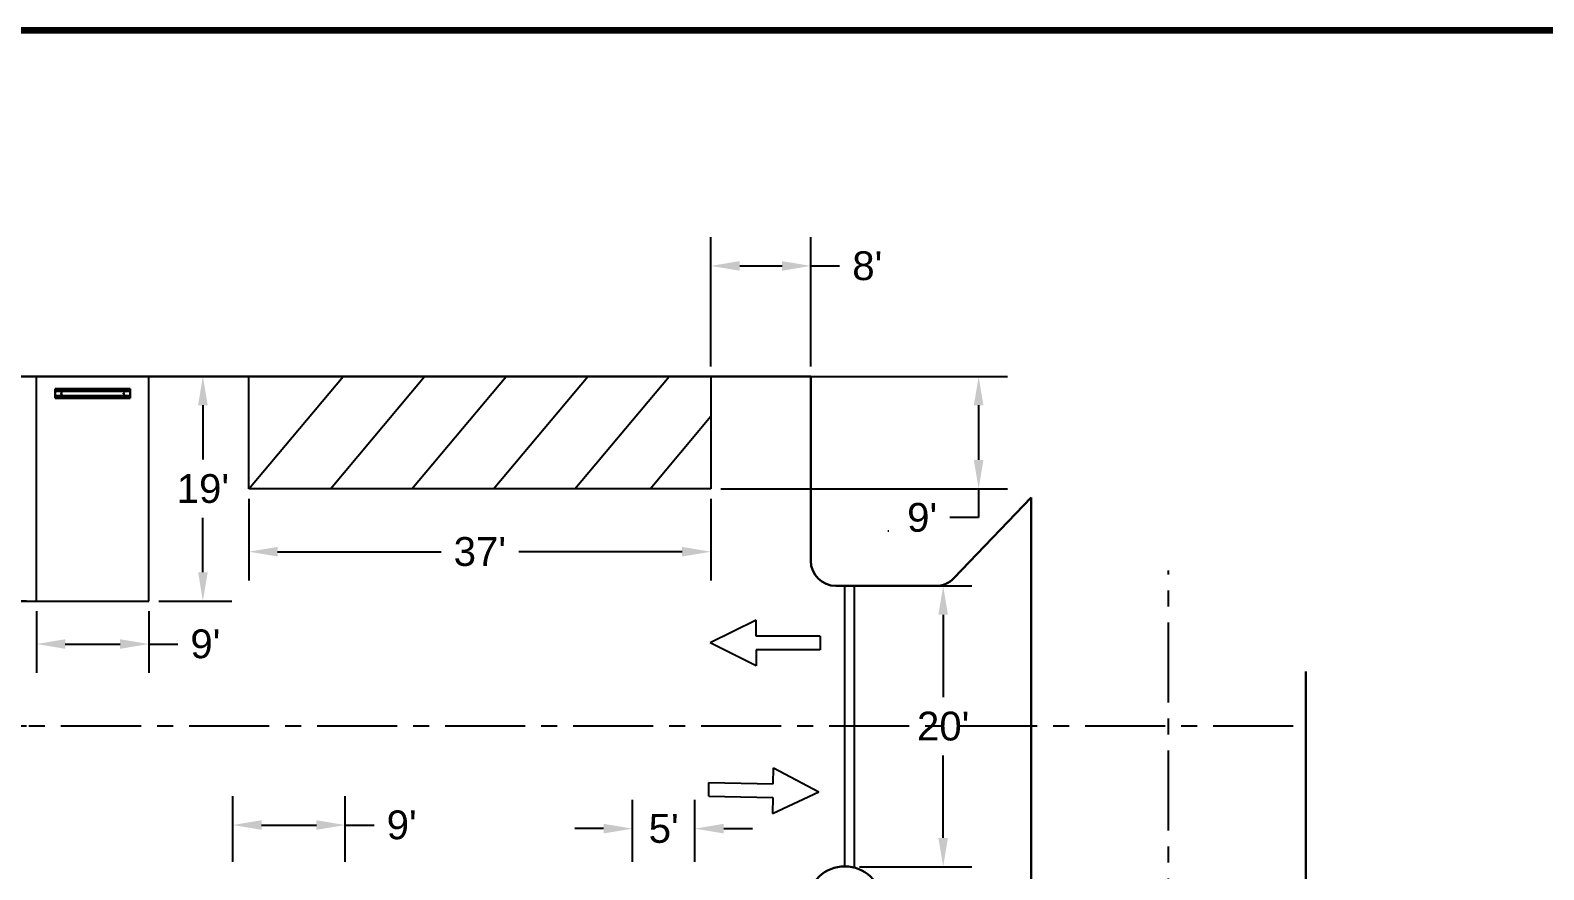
# Paper-space layout 'Layout1' of a CAD drawing. Header units: inches. Extents: x 0 to 35.9, y 0 to 23.6.
# Drawn here: x 13.27 to 22.73, y 18.36 to 23.61 of the extents above; entities that cross this region are included whole.
import ezdxf

# ---------------------------------------------------------------- set-up
doc = ezdxf.new("R2010")
doc.units = ezdxf.units.IN
doc.header["$MEASUREMENT"] = 0
doc.linetypes.add('CENTERX2', pattern=[0.8, 0.5, -0.1, 0.1, -0.1])
doc.layers.get('0').update_dxf_attribs({"lineweight": 30})
for name, color, linetype in [('BLOCK TEXT', 7, 'Continuous'), ('DROPOFF ZONE', 50, 'Continuous'), ('REGULAR PARKING', 90, 'Continuous'), ('SIGNS', 104, 'Continuous'), ('STREET', 12, 'CENTERX2'), ('STREET SIGNS', 7, 'Continuous')]:
    doc.layers.add(name, color=color, linetype=linetype)
doc.styles.get("Standard").update_dxf_attribs({"font": 'arial.ttf'})
doc.dimstyles.get("Standard").update_dxf_attribs({"dimtxt": 0.18, "dimasz": 0.18, "dimexe": 0.18, "dimexo": 0.0625, "dimgap": 0.09, "dimtad": 0, "dimtih": 1, "dimtoh": 1, "dimdec": 4, "dimzin": 0, "dimdsep": 46, "dimtxsty": 'Standard', "dimcen": 0.09, "dimadec": 0, "dimazin": 0, "dimtfac": 1, "dimtdec": 4, "dimtofl": 0, "dimtmove": 0, "dimatfit": 3, "dimfxl": 1, "dimtolj": 1, "dimtzin": 0, "dimarcsym": 0})

# ---------------------------------------------------------------- blocks, each defined once
blk = doc.blocks.new('TITLEBLOCK ARCHD24X36')
at = {"ltscale": 0.125}
blk.add_lwpolyline([(0.0306, 23.9435), (35.909, 23.9435), (35.909, 9.5136), (0.0306, 9.5136)], close=True, dxfattribs=at)
at = {"layer": 'BLOCK TEXT', "linetype": 'ByBlock', "lineweight": 100}
blk.add_lwpolyline([(0.0306, 2.6905), (0.0306, 23.9435), (35.909, 23.9435), (35.909, 2.6905)], close=True, dxfattribs=at)
blk = doc.blocks.new('*D8')
at = {"color": 0, "lineweight": -2, "ltscale": 0.125, "transparency": 16777216}
for p, q in [((13.3132, 19.9777), (13.3132, 19.5919)), ((14.0155, 19.9777), (14.0155, 19.5919)), ((13.4932, 19.7719), (13.8355, 19.7719)), ((14.0155, 19.7719), (14.1955, 19.7719))]:
    blk.add_line(p, q, dxfattribs=at)
at = {"color": 0, "ltscale": 0.125, "transparency": 16777216}
for points in [[(13.4932, 19.8019), (13.4932, 19.7419), (13.3132, 19.7719)], [(13.8355, 19.8019), (13.8355, 19.7419), (14.0155, 19.7719)]]:
    blk.add_solid(points, dxfattribs=at)
at = {"layer": 'Defpoints', "color": 0, "ltscale": 0.125, "transparency": 16777216}
for p in [(13.3132, 20.0402), (14.0155, 20.0402), (14.0155, 19.7719)]:
    blk.add_point(p, dxfattribs=at)
at = {"color": 0, "ltscale": 0.125, "transparency": 16777216, "insert": (14.3683, 19.7719), "char_height": 0.18, "attachment_point": 5}
blk.add_mtext("\\A1;9'", dxfattribs=at)
blk = doc.blocks.new('*D11')
at = {"color": 0, "lineweight": -2, "ltscale": 0.125, "transparency": 16777216}
for p, q in [((14.078, 21.4448), (14.5327, 21.4448)), ((14.3527, 21.2648), (14.3527, 20.9244)), ((14.3527, 20.2202), (14.3527, 20.5606)), ((14.078, 20.0402), (14.5327, 20.0402))]:
    blk.add_line(p, q, dxfattribs=at)
at = {"color": 0, "ltscale": 0.125, "transparency": 16777216}
for points in [[(14.3227, 21.2648), (14.3827, 21.2648), (14.3527, 21.4448)], [(14.3227, 20.2202), (14.3827, 20.2202), (14.3527, 20.0402)]]:
    blk.add_solid(points, dxfattribs=at)
at = {"layer": 'Defpoints', "color": 0, "ltscale": 0.125, "transparency": 16777216}
for p in [(14.0155, 21.4448), (14.0155, 20.0402), (14.3527, 20.0402)]:
    blk.add_point(p, dxfattribs=at)
at = {"color": 0, "ltscale": 0.125, "transparency": 16777216, "insert": (14.3527, 20.7425), "char_height": 0.18, "attachment_point": 5}
blk.add_mtext("\\A1;19'", dxfattribs=at)
blk = doc.blocks.new('*D12')
at = {"color": 0, "lineweight": -2, "ltscale": 0.125, "transparency": 16777216}
for p, q in [((14.6397, 20.68), (14.6397, 20.1689)), ((17.5269, 20.68), (17.5269, 20.1689)), ((14.8197, 20.3489), (15.8407, 20.3489)), ((17.3469, 20.3489), (16.326, 20.3489))]:
    blk.add_line(p, q, dxfattribs=at)
at = {"color": 0, "ltscale": 0.125, "transparency": 16777216}
for points in [[(14.8197, 20.3789), (14.8197, 20.3189), (14.6397, 20.3489)], [(17.3469, 20.3789), (17.3469, 20.3189), (17.5269, 20.3489)]]:
    blk.add_solid(points, dxfattribs=at)
at = {"layer": 'Defpoints', "color": 0, "ltscale": 0.125, "transparency": 16777216}
for p in [(14.6397, 20.7425), (17.5269, 20.7425), (17.5269, 20.3489)]:
    blk.add_point(p, dxfattribs=at)
at = {"color": 0, "ltscale": 0.125, "transparency": 16777216, "insert": (16.0833, 20.3489), "char_height": 0.18, "attachment_point": 5}
blk.add_mtext("\\A1;37'", dxfattribs=at)
blk = doc.blocks.new('*D13')
at = {"color": 0, "lineweight": -2, "ltscale": 0.125, "transparency": 16777216}
for p, q in [((17.5269, 21.5073), (17.5269, 22.3152)), ((18.1512, 21.5073), (18.1512, 22.3152)), ((17.7069, 22.1352), (17.9712, 22.1352)), ((18.1512, 22.1352), (18.3312, 22.1352))]:
    blk.add_line(p, q, dxfattribs=at)
at = {"color": 0, "ltscale": 0.125, "transparency": 16777216}
for points in [[(17.7069, 22.1652), (17.7069, 22.1052), (17.5269, 22.1352)], [(17.9712, 22.1652), (17.9712, 22.1052), (18.1512, 22.1352)]]:
    blk.add_solid(points, dxfattribs=at)
at = {"layer": 'Defpoints', "color": 0, "ltscale": 0.125, "transparency": 16777216}
for p in [(18.1512, 22.1352), (17.5269, 21.4448), (18.1512, 21.4448)]:
    blk.add_point(p, dxfattribs=at)
at = {"color": 0, "ltscale": 0.125, "transparency": 16777216, "insert": (18.5041, 22.1352), "char_height": 0.18, "attachment_point": 5}
blk.add_mtext("\\A1;8'", dxfattribs=at)
blk = doc.blocks.new('*D14')
at = {"color": 0, "lineweight": -2, "ltscale": 0.125, "transparency": 16777216}
for p, q in [((17.5894, 21.4448), (19.3798, 21.4448)), ((19.1998, 21.2648), (19.1998, 20.9225)), ((17.5894, 20.7425), (19.3798, 20.7425)), ((19.1998, 20.7425), (19.1998, 20.5625)), ((19.1998, 20.5625), (19.0198, 20.5625))]:
    blk.add_line(p, q, dxfattribs=at)
at = {"color": 0, "ltscale": 0.125, "transparency": 16777216}
for points in [[(19.1698, 21.2648), (19.2298, 21.2648), (19.1998, 21.4448)], [(19.1698, 20.9225), (19.2298, 20.9225), (19.1998, 20.7425)]]:
    blk.add_solid(points, dxfattribs=at)
at = {"layer": 'Defpoints', "color": 0, "ltscale": 0.125, "transparency": 16777216}
for p in [(17.5269, 21.4448), (17.5269, 20.7425), (19.1998, 20.7425)]:
    blk.add_point(p, dxfattribs=at)
at = {"color": 0, "ltscale": 0.125, "transparency": 16777216, "insert": (18.847, 20.5625), "char_height": 0.18, "attachment_point": 5}
blk.add_mtext("\\A1;9'", dxfattribs=at)
blk = doc.blocks.new('*D15')
at = {"color": 0, "lineweight": -2, "ltscale": 0.125, "transparency": 16777216}
for p, q in [((17.0368, 18.4102), (17.0368, 18.7981)), ((17.4269, 18.4102), (17.4269, 18.7981)), ((16.8568, 18.6181), (16.6768, 18.6181)), ((17.6069, 18.6181), (17.7869, 18.6181))]:
    blk.add_line(p, q, dxfattribs=at)
at = {"color": 0, "ltscale": 0.125, "transparency": 16777216}
for points in [[(16.8568, 18.6481), (16.8568, 18.5881), (17.0368, 18.6181)], [(17.6069, 18.6481), (17.6069, 18.5881), (17.4269, 18.6181)]]:
    blk.add_solid(points, dxfattribs=at)
at = {"layer": 'Defpoints', "color": 0, "ltscale": 0.125, "transparency": 16777216}
for p in [(17.0368, 18.6181), (17.0368, 18.3477), (17.4269, 18.3477)]:
    blk.add_point(p, dxfattribs=at)
at = {"color": 0, "ltscale": 0.125, "transparency": 16777216, "insert": (17.2319, 18.6181), "char_height": 0.18, "attachment_point": 5}
blk.add_mtext("\\A1;5'", dxfattribs=at)
blk = doc.blocks.new('*D17')
at = {"color": 0, "lineweight": -2, "ltscale": 0.125, "transparency": 16777216}
for p, q in [((14.5397, 18.4102), (14.5397, 18.8205)), ((15.242, 18.4102), (15.242, 18.8205)), ((14.7197, 18.6405), (15.062, 18.6405)), ((15.242, 18.6405), (15.422, 18.6405))]:
    blk.add_line(p, q, dxfattribs=at)
at = {"color": 0, "ltscale": 0.125, "transparency": 16777216}
for points in [[(14.7197, 18.6705), (14.7197, 18.6105), (14.5397, 18.6405)], [(15.062, 18.6705), (15.062, 18.6105), (15.242, 18.6405)]]:
    blk.add_solid(points, dxfattribs=at)
at = {"layer": 'Defpoints', "color": 0, "ltscale": 0.125, "transparency": 16777216}
for p in [(15.242, 18.6405), (14.5397, 18.3477), (15.242, 18.3477)]:
    blk.add_point(p, dxfattribs=at)
at = {"color": 0, "ltscale": 0.125, "transparency": 16777216, "insert": (15.5948, 18.6405), "char_height": 0.18, "attachment_point": 5}
blk.add_mtext("\\A1;9'", dxfattribs=at)
blk = doc.blocks.new('*D26')
at = {"color": 0, "lineweight": -2, "ltscale": 0.125, "transparency": 16777216}
for p, q in [((18.4552, 20.1353), (19.1582, 20.1353)), ((18.9782, 19.9553), (18.9782, 19.4397)), ((18.9782, 18.5602), (18.9782, 19.0759)), ((18.4552, 18.3802), (19.1582, 18.3802))]:
    blk.add_line(p, q, dxfattribs=at)
at = {"color": 0, "ltscale": 0.125, "transparency": 16777216}
for points in [[(18.9482, 19.9553), (19.0082, 19.9553), (18.9782, 20.1353)], [(18.9482, 18.5602), (19.0082, 18.5602), (18.9782, 18.3802)]]:
    blk.add_solid(points, dxfattribs=at)
at = {"layer": 'Defpoints', "color": 0, "ltscale": 0.125, "transparency": 16777216}
for p in [(18.3927, 20.1353), (18.3927, 18.3802), (18.9782, 18.3802)]:
    blk.add_point(p, dxfattribs=at)
at = {"color": 0, "ltscale": 0.125, "transparency": 16777216, "insert": (18.9782, 19.2578), "char_height": 0.18, "attachment_point": 5}
blk.add_mtext("\\A1;20'", dxfattribs=at)
blk = doc.blocks.new('*D27')
at = {"color": 0, "lineweight": -2, "ltscale": 0.125, "transparency": 16777216}
for p, q in [((13.2507, 20.0402), (12.4354, 20.0402)), ((12.6154, 19.8602), (12.6154, 19.4387)), ((13.2507, 19.2587), (12.4354, 19.2587)), ((12.6154, 19.2587), (12.6154, 19.0787)), ((12.6154, 19.0787), (12.4354, 19.0787))]:
    blk.add_line(p, q, dxfattribs=at)
at = {"color": 0, "ltscale": 0.125, "transparency": 16777216}
for points in [[(12.5854, 19.8602), (12.6454, 19.8602), (12.6154, 20.0402)], [(12.5854, 19.4387), (12.6454, 19.4387), (12.6154, 19.2587)]]:
    blk.add_solid(points, dxfattribs=at)
at = {"layer": 'Defpoints', "color": 0, "ltscale": 0.125, "transparency": 16777216}
for p in [(13.3132, 20.0402), (12.6154, 19.2587), (13.3132, 19.2587)]:
    blk.add_point(p, dxfattribs=at)
at = {"color": 0, "ltscale": 0.125, "transparency": 16777216, "insert": (12.2626, 19.0787), "char_height": 0.18, "attachment_point": 5}
blk.add_mtext("\\A1;9'", dxfattribs=at)

psp = doc.layouts.get("Layout1")

# ---------------------------------------------------------------- linework, layer by layer
at = {"color": 7}
for p, q in [((18.15119, 21.44482), (8.0768, 21.44482)), ((18.15119, 20.29139), (18.15119, 21.44482)), ((13.43023, 21.30826), (13.43023, 21.36679)), ((13.43023, 21.36679), (13.89843, 21.36679)), ((13.43023, 21.36516), (13.89843, 21.36516)), ((13.43023, 21.35216), (13.89843, 21.35216)), ((13.66433, 21.32289), (13.43023, 21.32289)), ((13.66433, 21.30989), (13.43023, 21.30989)), ((13.66433, 21.30826), (13.43023, 21.30826)), ((13.66433, 21.32289), (13.89843, 21.32289)), ((13.66433, 21.30989), (13.89843, 21.30989)), ((13.66433, 21.30826), (13.89843, 21.30826)), ((13.89843, 21.30826), (13.89843, 21.36679)), ((19.52733, 20.68725), (19.04577, 20.18355)), ((19.52733, 14.94207), (19.52733, 20.68725)), ((19.52733, 11.03537), (19.52733, 20.68725)), ((18.81284, 20.13533), (18.30725, 20.13533)), ((18.93296, 20.13533), (18.81284, 20.13533)), ((21.24406, 11.03537), (21.24406, 19.60072))]:
    psp.add_line(p, q, dxfattribs=at)
for centre in [(13.46925, 21.33752), (13.85941, 21.33752)]:
    psp.add_circle(centre, 0.00325, dxfattribs=at)
for centre, radius, start, end in [((18.30725, 20.29139), 0.15607, 180, 270), ((18.93296, 20.29139), 0.15607, 270, 316.287459), ((18.36334, 18.14744), 0.23459, 3.695221, 176.304779)]:
    psp.add_arc(centre, radius, start, end, dxfattribs=at)
at = {"layer": 'DROPOFF ZONE', "color": 7}
for p, q in [((14.63974, 20.74252), (14.63974, 21.44482)), ((14.63974, 21.44482), (17.52692, 21.44482)), ((14.63974, 20.74252), (15.22904, 21.44482)), ((15.14907, 20.74252), (15.73836, 21.44482)), ((15.65839, 20.74252), (16.24769, 21.44482)), ((16.16772, 20.74252), (16.75701, 21.44482)), ((16.67704, 20.74252), (17.26634, 21.44482)), ((17.52692, 21.44482), (17.52692, 20.74252)), ((17.14698, 20.74252), (17.52692, 21.19532)), ((17.52692, 20.74252), (14.63974, 20.74252))]:
    psp.add_line(p, q, dxfattribs=at)
at = {"layer": 'REGULAR PARKING', "color": 7}
for p, q in [((12.61089, 21.44482), (13.31318, 21.44482)), ((13.31318, 20.04023), (13.31318, 21.44482)), ((13.31318, 20.04023), (13.31318, 21.44482)), ((13.31318, 21.44482), (14.01548, 21.44482)), ((14.01548, 20.04023), (14.01548, 21.44482)), ((14.01548, 20.04023), (14.01548, 21.44482)), ((12.61089, 20.04023), (13.31318, 20.04023)), ((13.31318, 20.04023), (14.01548, 20.04023))]:
    psp.add_line(p, q, dxfattribs=at)
at = {"layer": 'SIGNS', "color": 7}
for p, q in [((18.63148, 20.47898), (18.63799, 20.47898)), ((18.36334, 18.38203), (18.36334, 20.13533)), ((18.36334, 20.13533), (18.42205, 20.13533)), ((18.42205, 20.13533), (18.42205, 18.37456))]:
    psp.add_line(p, q, dxfattribs=at)
at = {"layer": 'STREET', "color": 7}
for p, q in [((20.38569, 12.20587), (20.38569, 20.23044)), ((21.16602, 19.25868), (10.37146, 19.25868))]:
    psp.add_line(p, q, dxfattribs=at)
at = {"layer": 'STREET SIGNS', "color": 7}
for p, q in [((17.80893, 19.92181), (17.52261, 19.77865)), ((17.80893, 19.82159), (17.80893, 19.92181)), ((17.80893, 19.63549), (17.52261, 19.77865)), ((18.20978, 19.82159), (17.80893, 19.82159)), ((18.20978, 19.82159), (18.20978, 19.7357)), ((17.80893, 19.7357), (17.80893, 19.63549)), ((18.20978, 19.7357), (17.80893, 19.7357)), ((17.91557, 18.89777), (17.91763, 18.99796)), ((17.91763, 18.99796), (18.20094, 18.84893)), ((17.51303, 18.82016), (17.5148, 18.90604)), ((17.51303, 18.82016), (17.91379, 18.81189)), ((17.5148, 18.90604), (17.91557, 18.89777)), ((17.91173, 18.7117), (18.20094, 18.84893)), ((17.91379, 18.81189), (17.91173, 18.7117))]:
    psp.add_line(p, q, dxfattribs=at)

# ---------------------------------------------------------------- block references
psp.add_blockref('TITLEBLOCK ARCHD24X36', (-0.01138, -0.33537))

# ---------------------------------------------------------------- dimensions: what is measured, and where the dimension line sits
at = {"ltscale": 0.125}
for base, p1, p2, text, picture, middle in [((18.15119, 22.1352), (17.52692, 21.44482), (18.15119, 21.44482), "8'", '*D13', (18.50413, 22.1352)), ((17.52692, 20.34891), (14.63974, 20.74252), (17.52692, 20.74252), "37'", '*D12', (16.08333, 20.34891)), ((14.01548, 19.77186), (13.31318, 20.04023), (14.01548, 20.04023), "9'", '*D8', (14.3683, 19.77186)), ((15.24202, 18.64045), (14.53972, 18.34771), (15.24202, 18.34771), "9'", '*D17', (15.59484, 18.64045)), ((17.03678, 18.61809), (17.42694, 18.34771), (17.03678, 18.34771), "5'", '*D15', (17.23186, 18.61809))]:
    dim = psp.add_linear_dim(base=base, p1=p1, p2=p2, text=text, dimstyle='Standard', dxfattribs=at)
    dim.commit()
    dim.dimension.update_dxf_attribs({"geometry": picture, "text_midpoint": middle})
for base, p1, p2, text, picture, middle in [((14.35269, 20.04023), (14.01548, 21.44482), (14.01548, 20.04023), "19'", '*D11', (14.35269, 20.74252)), ((19.19982, 20.74252), (17.52692, 21.44482), (17.52692, 20.74252), "9'", '*D14', (18.847, 20.56252)), ((18.97815, 18.38018), (18.39269, 20.13533), (18.39269, 18.38018), "20'", '*D26', (18.97815, 19.25776)), ((12.61543, 19.25868), (13.31318, 20.04023), (13.31318, 19.25868), "9'", '*D27', (12.26261, 19.07868))]:
    dim = psp.add_linear_dim(base=base, p1=p1, p2=p2, angle=90, text=text, dimstyle='Standard', dxfattribs=at)
    dim.commit()
    dim.dimension.update_dxf_attribs({"geometry": picture, "text_midpoint": middle})

doc.saveas('drawing.dxf')
